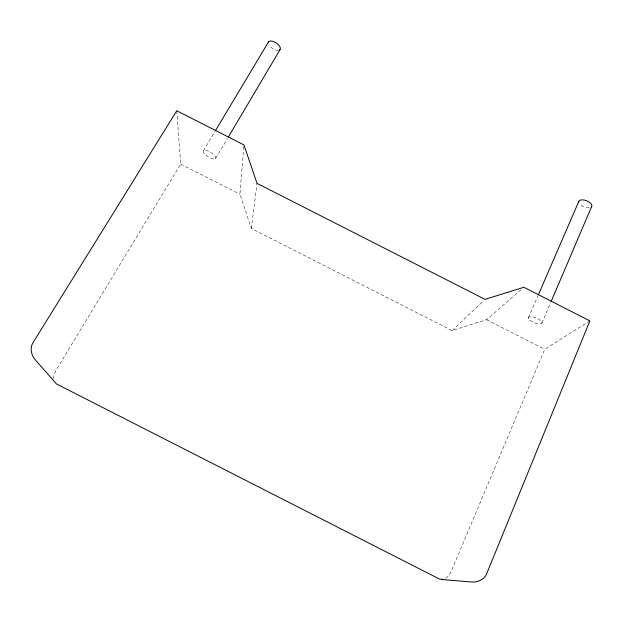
<?xml version="1.0" encoding="UTF-8"?>
<svg xmlns="http://www.w3.org/2000/svg" width="623" height="623" viewBox="0 0 623 623"><rect width="100%" height="100%" fill="white"/><g stroke="black" fill="none" stroke-linecap="round" stroke-linejoin="round"><path stroke-width="0.47" stroke-dasharray="3.12 2.34" d="M520.921 289.835L486.555 319.692L452.057 330.603L251.365 228.485L239.91 194.205L243.881 145.891M251.365 228.485L257.011 183.357M589.88 320.884L544.743 349.301L450.896 572.171L448.459 576.143L445.172 578.712M541.963 323.049L550.716 302.521M528.468 317.714L538.062 295.528M215.62 158.561A7.258 2.578 31.4 0 0 207.911 151A7.258 2.578 31.4 0 0 204.998 154.449A7.258 2.578 31.4 0 0 215.62 158.561L227.426 138.602M203.371 150.805L214.826 131.671M176.776 110.754L180.701 164.09L55.673 370.88L53.897 375.178L53.687 378.667M452.057 330.603L483.627 300.691M180.701 164.09L239.91 194.205M486.555 319.692L544.743 349.301M278.286 50.401A6.931 3.317 33.4 0 1 268.895 44.848M589.202 207.7A6.939 3.325 20.6 0 1 580.013 204.406M529.963 320.238A7.266 2.578 22.6 0 0 541.551 323.61A7.266 2.578 22.6 0 0 534.145 317.247A7.266 2.578 22.6 0 0 529.963 320.238"/><path stroke-width="0.93" d="M551.09 301.633L591.811 206.143M538.451 294.64L578.751 201.478M228.415 136.943L280.062 49.614M215.324 130.838L268.599 41.819M441.528 579.491L471.627 582.007C477.561 582.435 484.203 579.702 486.594 573.947L589.88 320.884L523.842 287.289L485.037 299.359L257.011 183.357L243.959 144.925L176.776 110.754L32.871 342.884C29.624 348.195 31.337 355.172 35.168 359.72L56.553 383.986L438.062 578.331L439.737 579.149L443.358 579.343M268.287 42.644A6.931 3.317 33.4 0 1 276.339 43.042A6.931 3.317 33.4 0 1 279.345 50.159M578.744 202.382A6.939 3.325 20.6 0 1 586.251 200.598A6.939 3.325 20.6 0 1 591.336 206.891"/></g></svg>
